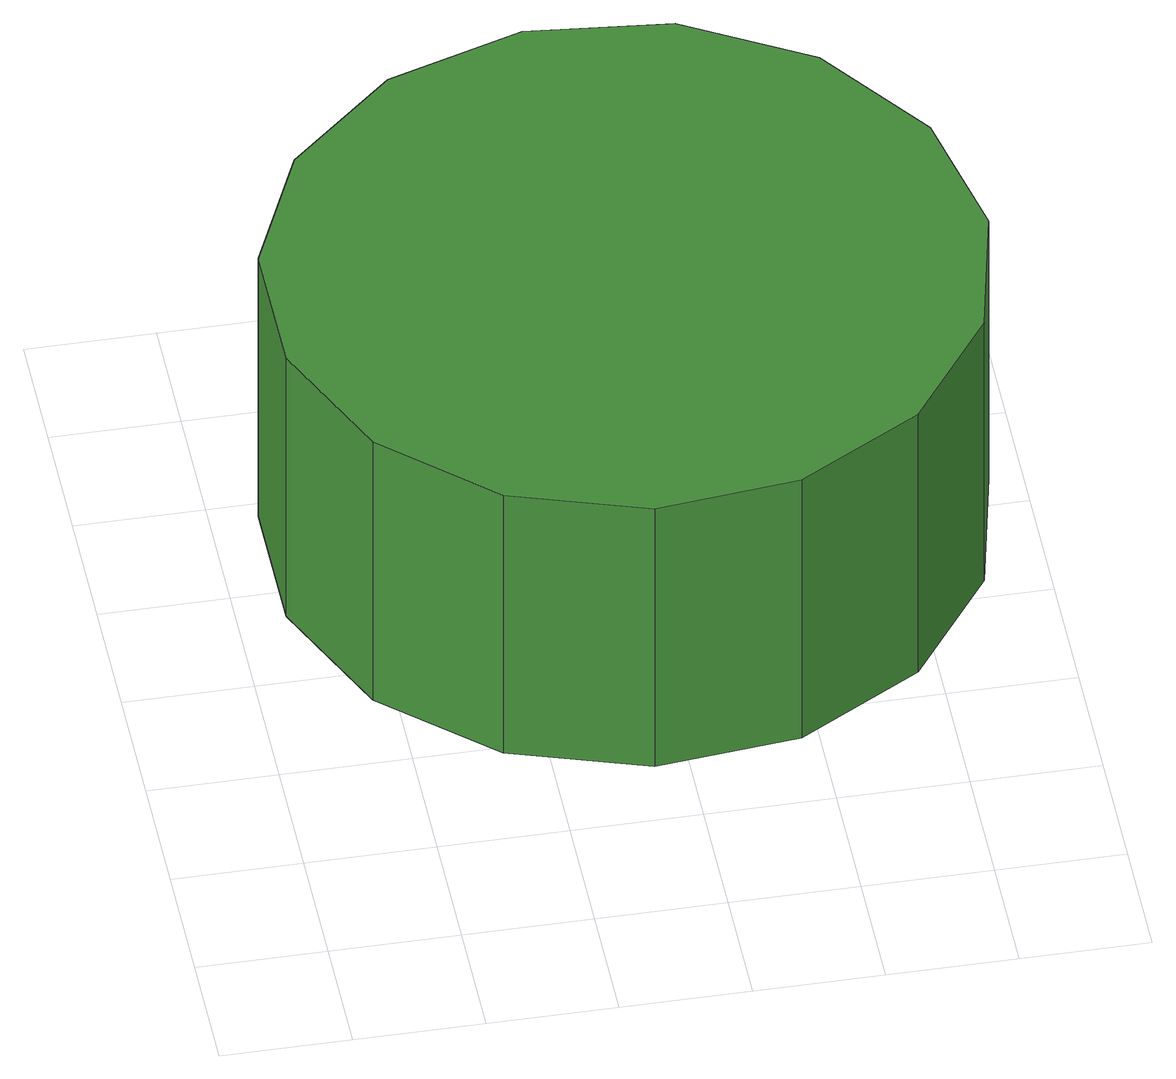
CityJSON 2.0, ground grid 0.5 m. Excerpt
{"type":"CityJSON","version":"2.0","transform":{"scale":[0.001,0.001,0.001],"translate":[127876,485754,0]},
"CityObjects":{
"tree1":{"type":"SolitaryVegetationObject","attributes":{"function":"something"},"geometry":[{"type":"MultiSurface","lod":"1","boundaries":[[[0,1,2,3,4,5,6,7,8,9,10,11,12,13,14]],[[15,16,17,18,19,20,21,22,23,24,25,26,27,28,29]],[[0,29,28,1]],[[1,28,27,2]],[[2,27,26,3]],[[3,26,25,4]],[[4,25,24,5]],[[5,24,23,6]],[[6,23,22,7]],[[7,22,21,8]],[[8,21,20,9]],[[9,20,19,10]],[[10,19,18,11]],[[11,18,17,12]],[[12,17,16,13]],[[13,16,15,14]],[[14,15,29,0]]]}]}
},
"vertices":[
[2872,2146,2064],[2754,2698,2064],[2422,3155,2064],[1933,3438,2064],[1371,3497,2064],[834,3322,2064],[414,2944,2064],[184,2428,2064],[184,1863,2064],[414,1347,2064],[834,969,2064],[1371,794,2064],[1933,853,2064],[2422,1136,2064],[2754,1593,2064],[2754,1593,794],[2422,1136,794],[1933,853,794],[1371,794,794],[834,969,794],[414,1347,794],[184,1863,794],[184,2428,794],[414,2944,794],[834,3322,794],[1371,3497,794],[1933,3438,794],[2422,3155,794],[2754,2698,794],[2872,2146,794]
]}
